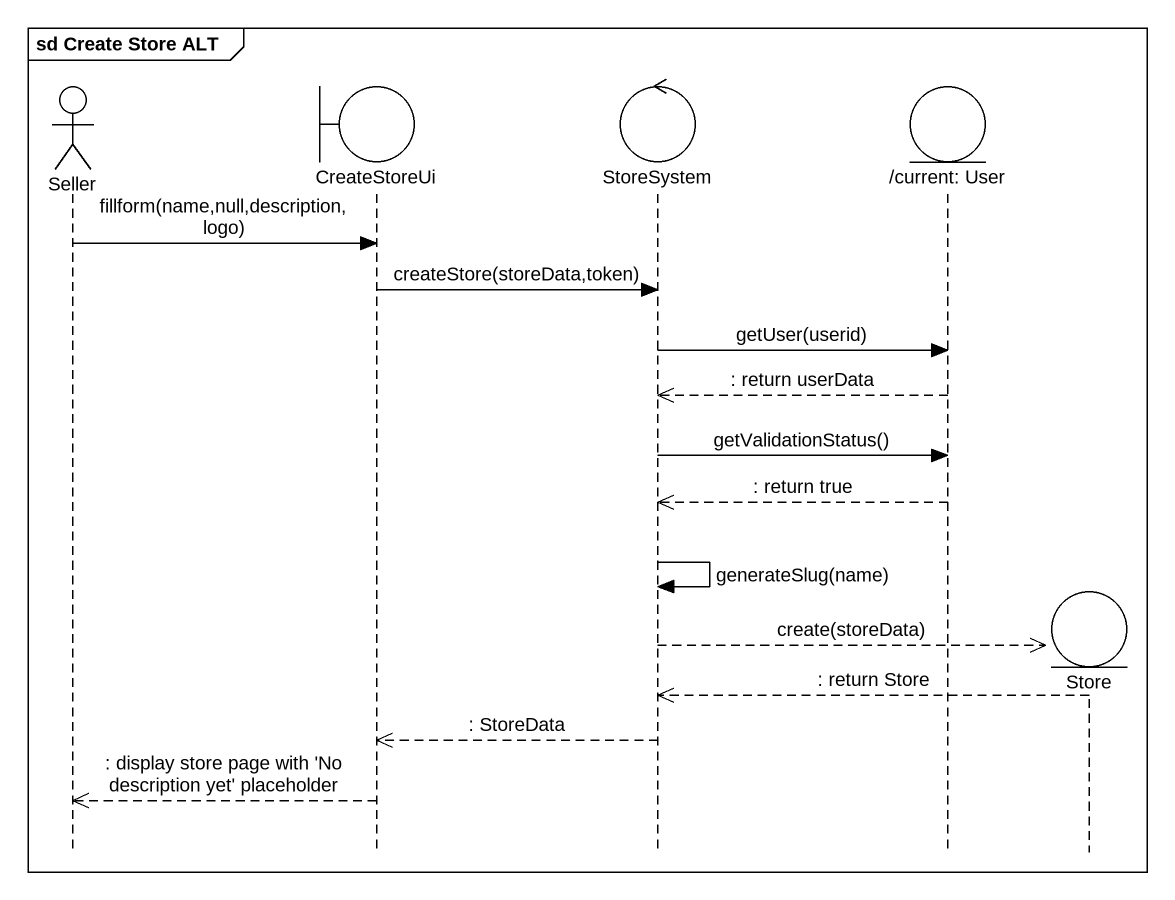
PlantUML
@startuml
mainframe sd Create Store ALT
hide footbox
actor Seller
boundary CreateStoreUi
control StoreSystem
entity "/current: User" as current_User
entity Store

Seller -> CreateStoreUi : fillform(name,null,description,logo)
CreateStoreUi -> StoreSystem : createStore(storeData,token)
StoreSystem -> current_User : getUser(userid)
current_User -->> StoreSystem : : return userData
StoreSystem -> current_User : getValidationStatus()
current_User -->> StoreSystem : : return true
StoreSystem -> StoreSystem : generateSlug(name)
StoreSystem -->> Store ** : create(storeData)
Store -->> StoreSystem : : return Store
StoreSystem -->> CreateStoreUi : : StoreData
CreateStoreUi -->> Seller : : display store page with 'No description yet' placeholder
@enduml
